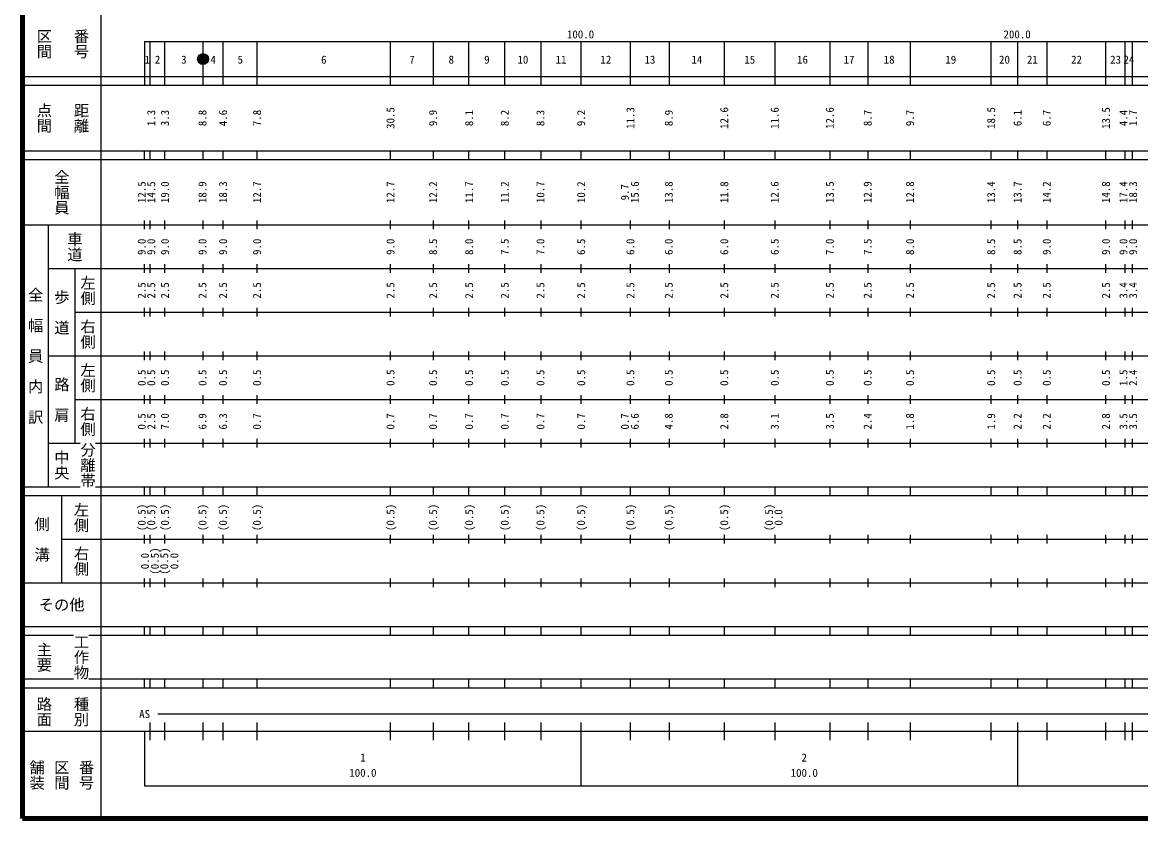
# Model space of a CAD drawing. Units: millimetres, scale not verified. Extents: x 40000 to 680000, y 20000 to 380000.
# Drawn here: x 40000 to 296139, y 20000 to 202409 of the extents above; entities that cross this region are included whole.
import ezdxf
from ezdxf.enums import TextEntityAlignment as Align

# ---------------------------------------------------------------- set-up
doc = ezdxf.new("R2010")
doc.units = ezdxf.units.MM
doc.header["$LTSCALE"] = 1000
doc.layers.add('M-TTL', color=2, linetype='Continuous', lineweight=140)
doc.layers.add('M-TTL-BAND', color=7, linetype='Continuous', lineweight=25)
doc.styles.add('@ＭＳ ゴシック', font='')
doc.styles.add('ＭＳ ゴシック', font='')
doc.styles.get('@ＭＳ ゴシック').set_extended_font_data('@MS Gothic')
doc.styles.get('ＭＳ ゴシック').set_extended_font_data('MS Gothic')

msp = doc.modelspace()

# ---------------------------------------------------------------- linework, layer by layer
at = {"layer": 'M-TTL'}
for p, q in [((40000, 380000), (40000, 20000)), ((40000, 20000), (680000, 20000))]:
    msp.add_line(p, q, dxfattribs=at)
at = {"layer": 'M-TTL-BAND'}
for p, q in [((58000, 370000), (58000, 20000)), ((68000, 198000), (579000, 198000)), ((68000, 198000), (68000, 188000)), ((69300, 188000), (69300, 198000)), ((72600, 188000), (72600, 198000)), ((81400, 188000), (81400, 198000)), ((86000, 188000), (86000, 198000)), ((93800, 188000), (93800, 198000)), ((124300, 188000), (124300, 198000)), ((134200, 188000), (134200, 198000)), ((142300, 188000), (142300, 198000)), ((150500, 188000), (150500, 198000)), ((158800, 188000), (158800, 198000)), ((168000, 188000), (168000, 198000)), ((179300, 188000), (179300, 198000)), ((188200, 188000), (188200, 198000)), ((200800, 188000), (200800, 198000)), ((212400, 188000), (212400, 198000)), ((225000, 188000), (225000, 198000)), ((233700, 188000), (233700, 198000)), ((243400, 188000), (243400, 198000)), ((261900, 188000), (261900, 198000)), ((268000, 188000), (268000, 198000)), ((274700, 188000), (274700, 198000)), ((288200, 188000), (288200, 198000)), ((292600, 188000), (292600, 198000)), ((294300, 188000), (294300, 198000)), ((40000, 190000), (579000, 190000)), ((40000, 188000), (579000, 188000)), ((40000, 173000), (579000, 173000)), ((68000, 171000), (68000, 173000)), ((69300, 171000), (69300, 173000)), ((72600, 171000), (72600, 173000)), ((81400, 171000), (81400, 173000)), ((86000, 171000), (86000, 173000)), ((93800, 171000), (93800, 173000)), ((124300, 171000), (124300, 173000)), ((134200, 171000), (134200, 173000)), ((142300, 171000), (142300, 173000)), ((150500, 171000), (150500, 173000)), ((158800, 171000), (158800, 173000)), ((168000, 171000), (168000, 173000)), ((179300, 171000), (179300, 173000)), ((188200, 171000), (188200, 173000)), ((200800, 171000), (200800, 173000)), ((212400, 171000), (212400, 173000)), ((225000, 171000), (225000, 173000)), ((233700, 171000), (233700, 173000)), ((243400, 171000), (243400, 173000)), ((261900, 171000), (261900, 173000)), ((268000, 171000), (268000, 173000)), ((274700, 171000), (274700, 173000)), ((288200, 171000), (288200, 173000)), ((292600, 171000), (292600, 173000)), ((294300, 171000), (294300, 173000)), ((40000, 171000), (579000, 171000)), ((68000, 155000), (68000, 157000)), ((69300, 155000), (69300, 157000)), ((72600, 155000), (72600, 157000)), ((81400, 155000), (81400, 157000)), ((86000, 155000), (86000, 157000)), ((93800, 155000), (93800, 157000)), ((124300, 155000), (124300, 157000)), ((134200, 155000), (134200, 157000)), ((142300, 155000), (142300, 157000)), ((150500, 155000), (150500, 157000)), ((158800, 155000), (158800, 157000)), ((168000, 155000), (168000, 157000)), ((179300, 155000), (179300, 157000)), ((188200, 155000), (188200, 157000)), ((200800, 155000), (200800, 157000)), ((212400, 155000), (212400, 157000)), ((225000, 155000), (225000, 157000)), ((233700, 155000), (233700, 157000)), ((243400, 155000), (243400, 157000)), ((261900, 155000), (261900, 157000)), ((268000, 155000), (268000, 157000)), ((274700, 155000), (274700, 157000)), ((288200, 155000), (288200, 157000)), ((292600, 155000), (292600, 157000)), ((294300, 155000), (294300, 157000)), ((40000, 156000), (579000, 156000)), ((46000, 96000), (46000, 156000)), ((46000, 146000), (579000, 146000)), ((52000, 146000), (52000, 106000)), ((68000, 145000), (68000, 147000)), ((69300, 145000), (69300, 147000)), ((72600, 145000), (72600, 147000)), ((81400, 145000), (81400, 147000)), ((86000, 145000), (86000, 147000)), ((93800, 145000), (93800, 147000)), ((124300, 145000), (124300, 147000)), ((134200, 145000), (134200, 147000)), ((142300, 145000), (142300, 147000)), ((150500, 145000), (150500, 147000)), ((158800, 145000), (158800, 147000)), ((168000, 145000), (168000, 147000)), ((179300, 145000), (179300, 147000)), ((188200, 145000), (188200, 147000)), ((200800, 145000), (200800, 147000)), ((212400, 145000), (212400, 147000)), ((225000, 145000), (225000, 147000)), ((233700, 145000), (233700, 147000)), ((243400, 145000), (243400, 147000)), ((261900, 145000), (261900, 147000)), ((268000, 145000), (268000, 147000)), ((274700, 145000), (274700, 147000)), ((288200, 145000), (288200, 147000)), ((292600, 145000), (292600, 147000)), ((294300, 145000), (294300, 147000)), ((52000, 136000), (579000, 136000)), ((68000, 135000), (68000, 137000)), ((69300, 135000), (69300, 137000)), ((72600, 135000), (72600, 137000)), ((81400, 135000), (81400, 137000)), ((86000, 135000), (86000, 137000)), ((93800, 135000), (93800, 137000)), ((124300, 135000), (124300, 137000)), ((134200, 135000), (134200, 137000)), ((142300, 135000), (142300, 137000)), ((150500, 135000), (150500, 137000)), ((158800, 135000), (158800, 137000)), ((168000, 135000), (168000, 137000)), ((179300, 135000), (179300, 137000)), ((188200, 135000), (188200, 137000)), ((200800, 135000), (200800, 137000)), ((212400, 135000), (212400, 137000)), ((225000, 135000), (225000, 137000)), ((233700, 135000), (233700, 137000)), ((243400, 135000), (243400, 137000)), ((261900, 135000), (261900, 137000)), ((268000, 135000), (268000, 137000)), ((274700, 135000), (274700, 137000)), ((288200, 135000), (288200, 137000)), ((292600, 135000), (292600, 137000)), ((294300, 135000), (294300, 137000)), ((46000, 126000), (579000, 126000)), ((68000, 125000), (68000, 127000)), ((69300, 125000), (69300, 127000)), ((72600, 125000), (72600, 127000)), ((81400, 125000), (81400, 127000)), ((86000, 125000), (86000, 127000)), ((93800, 125000), (93800, 127000)), ((124300, 125000), (124300, 127000)), ((134200, 125000), (134200, 127000)), ((142300, 125000), (142300, 127000)), ((150500, 125000), (150500, 127000)), ((158800, 125000), (158800, 127000)), ((168000, 125000), (168000, 127000)), ((179300, 125000), (179300, 127000)), ((188200, 125000), (188200, 127000)), ((200800, 125000), (200800, 127000)), ((212400, 125000), (212400, 127000)), ((225000, 125000), (225000, 127000)), ((233700, 125000), (233700, 127000)), ((243400, 125000), (243400, 127000)), ((261900, 125000), (261900, 127000)), ((268000, 125000), (268000, 127000)), ((274700, 125000), (274700, 127000)), ((288200, 125000), (288200, 127000)), ((292600, 125000), (292600, 127000)), ((294300, 125000), (294300, 127000)), ((52000, 116000), (579000, 116000)), ((68000, 115000), (68000, 117000)), ((69300, 115000), (69300, 117000)), ((72600, 115000), (72600, 117000)), ((81400, 115000), (81400, 117000)), ((86000, 115000), (86000, 117000)), ((93800, 115000), (93800, 117000)), ((124300, 115000), (124300, 117000)), ((134200, 115000), (134200, 117000)), ((142300, 115000), (142300, 117000)), ((150500, 115000), (150500, 117000)), ((158800, 115000), (158800, 117000)), ((168000, 115000), (168000, 117000)), ((179300, 115000), (179300, 117000)), ((188200, 115000), (188200, 117000)), ((200800, 115000), (200800, 117000)), ((212400, 115000), (212400, 117000)), ((225000, 115000), (225000, 117000)), ((233700, 115000), (233700, 117000)), ((243400, 115000), (243400, 117000)), ((261900, 115000), (261900, 117000)), ((268000, 115000), (268000, 117000)), ((274700, 115000), (274700, 117000)), ((288200, 115000), (288200, 117000)), ((292600, 115000), (292600, 117000)), ((294300, 115000), (294300, 117000)), ((46000, 106000), (53250, 106000)), ((56750, 106000), (579000, 106000)), ((68000, 105000), (68000, 107000)), ((69300, 105000), (69300, 107000)), ((72600, 105000), (72600, 107000)), ((81400, 105000), (81400, 107000)), ((86000, 105000), (86000, 107000)), ((93800, 105000), (93800, 107000)), ((124300, 105000), (124300, 107000)), ((134200, 105000), (134200, 107000)), ((142300, 105000), (142300, 107000)), ((150500, 105000), (150500, 107000)), ((158800, 105000), (158800, 107000)), ((168000, 105000), (168000, 107000)), ((179300, 105000), (179300, 107000)), ((188200, 105000), (188200, 107000)), ((200800, 105000), (200800, 107000)), ((212400, 105000), (212400, 107000)), ((225000, 105000), (225000, 107000)), ((233700, 105000), (233700, 107000)), ((243400, 105000), (243400, 107000)), ((261900, 105000), (261900, 107000)), ((268000, 105000), (268000, 107000)), ((274700, 105000), (274700, 107000)), ((288200, 105000), (288200, 107000)), ((292600, 105000), (292600, 107000)), ((294300, 105000), (294300, 107000)), ((40000, 96000), (53250, 96000)), ((56750, 96000), (579000, 96000)), ((68000, 94000), (68000, 96000)), ((69300, 94000), (69300, 96000)), ((72600, 94000), (72600, 96000)), ((81400, 94000), (81400, 96000)), ((86000, 94000), (86000, 96000)), ((93800, 94000), (93800, 96000)), ((124300, 94000), (124300, 96000)), ((134200, 94000), (134200, 96000)), ((142300, 94000), (142300, 96000)), ((150500, 94000), (150500, 96000)), ((158800, 94000), (158800, 96000)), ((168000, 94000), (168000, 96000)), ((179300, 94000), (179300, 96000)), ((188200, 94000), (188200, 96000)), ((200800, 94000), (200800, 96000)), ((212400, 94000), (212400, 96000)), ((225000, 94000), (225000, 96000)), ((233700, 94000), (233700, 96000)), ((243400, 94000), (243400, 96000)), ((261900, 94000), (261900, 96000)), ((268000, 94000), (268000, 96000)), ((274700, 94000), (274700, 96000)), ((288200, 94000), (288200, 96000)), ((292600, 94000), (292600, 96000)), ((294300, 94000), (294300, 96000)), ((40000, 94000), (579000, 94000)), ((49000, 94000), (49000, 74000)), ((68000, 83000), (68000, 85000)), ((69300, 83000), (69300, 85000)), ((72600, 83000), (72600, 85000)), ((81400, 83000), (81400, 85000)), ((86000, 83000), (86000, 85000)), ((93800, 83000), (93800, 85000)), ((124300, 83000), (124300, 85000)), ((134200, 83000), (134200, 85000)), ((142300, 83000), (142300, 85000)), ((150500, 83000), (150500, 85000)), ((158800, 83000), (158800, 85000)), ((168000, 83000), (168000, 85000)), ((179300, 83000), (179300, 85000)), ((188200, 83000), (188200, 85000)), ((200800, 83000), (200800, 85000)), ((212400, 83000), (212400, 85000)), ((225000, 83000), (225000, 85000)), ((233700, 83000), (233700, 85000)), ((243400, 83000), (243400, 85000)), ((261900, 83000), (261900, 85000)), ((268000, 83000), (268000, 85000)), ((274700, 83000), (274700, 85000)), ((288200, 83000), (288200, 85000)), ((292600, 83000), (292600, 85000)), ((294300, 83000), (294300, 85000)), ((49000, 84000), (579000, 84000)), ((68000, 73000), (68000, 75000)), ((69300, 73000), (69300, 75000)), ((72600, 73000), (72600, 75000)), ((81400, 73000), (81400, 75000)), ((86000, 73000), (86000, 75000)), ((93800, 73000), (93800, 75000)), ((124300, 73000), (124300, 75000)), ((134200, 73000), (134200, 75000)), ((142300, 73000), (142300, 75000)), ((150500, 73000), (150500, 75000)), ((158800, 73000), (158800, 75000)), ((168000, 73000), (168000, 75000)), ((179300, 73000), (179300, 75000)), ((188200, 73000), (188200, 75000)), ((200800, 73000), (200800, 75000)), ((212400, 73000), (212400, 75000)), ((225000, 73000), (225000, 75000)), ((233700, 73000), (233700, 75000)), ((243400, 73000), (243400, 75000)), ((261900, 73000), (261900, 75000)), ((268000, 73000), (268000, 75000)), ((274700, 73000), (274700, 75000)), ((288200, 73000), (288200, 75000)), ((292600, 73000), (292600, 75000)), ((294300, 73000), (294300, 75000)), ((40000, 74000), (579000, 74000)), ((40000, 64000), (579000, 64000)), ((40000, 62000), (51750, 62000)), ((55250, 62000), (579000, 62000)), ((68000, 62000), (68000, 64000)), ((69300, 62000), (69300, 64000)), ((72600, 62000), (72600, 64000)), ((81400, 62000), (81400, 64000)), ((86000, 62000), (86000, 64000)), ((93800, 62000), (93800, 64000)), ((124300, 62000), (124300, 64000)), ((134200, 62000), (134200, 64000)), ((142300, 62000), (142300, 64000)), ((150500, 62000), (150500, 64000)), ((158800, 62000), (158800, 64000)), ((168000, 62000), (168000, 64000)), ((179300, 62000), (179300, 64000)), ((188200, 62000), (188200, 64000)), ((200800, 62000), (200800, 64000)), ((212400, 62000), (212400, 64000)), ((225000, 62000), (225000, 64000)), ((233700, 62000), (233700, 64000)), ((243400, 62000), (243400, 64000)), ((261900, 62000), (261900, 64000)), ((268000, 62000), (268000, 64000)), ((274700, 62000), (274700, 64000)), ((288200, 62000), (288200, 64000)), ((292600, 62000), (292600, 64000)), ((294300, 62000), (294300, 64000)), ((40000, 52000), (51750, 52000)), ((55250, 52000), (579000, 52000)), ((68000, 50000), (68000, 52000)), ((69300, 50000), (69300, 52000)), ((72600, 50000), (72600, 52000)), ((81400, 50000), (81400, 52000)), ((86000, 50000), (86000, 52000)), ((93800, 50000), (93800, 52000)), ((124300, 50000), (124300, 52000)), ((134200, 50000), (134200, 52000)), ((142300, 50000), (142300, 52000)), ((150500, 50000), (150500, 52000)), ((158800, 50000), (158800, 52000)), ((168000, 50000), (168000, 52000)), ((179300, 50000), (179300, 52000)), ((188200, 50000), (188200, 52000)), ((200800, 50000), (200800, 52000)), ((212400, 50000), (212400, 52000)), ((225000, 50000), (225000, 52000)), ((233700, 50000), (233700, 52000)), ((243400, 50000), (243400, 52000)), ((261900, 50000), (261900, 52000)), ((268000, 50000), (268000, 52000)), ((274700, 50000), (274700, 52000)), ((288200, 50000), (288200, 52000)), ((292600, 50000), (292600, 52000)), ((294300, 50000), (294300, 52000)), ((40000, 50000), (579000, 50000)), ((71000, 44000), (566190, 44000)), ((69300, 38000), (69300, 42000)), ((72600, 38000), (72600, 42000)), ((81400, 38000), (81400, 42000)), ((86000, 38000), (86000, 42000)), ((93800, 38000), (93800, 42000)), ((124300, 38000), (124300, 42000)), ((134200, 38000), (134200, 42000)), ((142300, 38000), (142300, 42000)), ((150500, 38000), (150500, 42000)), ((158800, 38000), (158800, 42000)), ((168000, 27500), (168000, 42000)), ((179300, 38000), (179300, 42000)), ((188200, 38000), (188200, 42000)), ((200800, 38000), (200800, 42000)), ((212400, 38000), (212400, 42000)), ((225000, 38000), (225000, 42000)), ((233700, 38000), (233700, 42000)), ((243400, 38000), (243400, 42000)), ((261900, 38000), (261900, 42000)), ((268000, 27500), (268000, 42000)), ((274700, 38000), (274700, 42000)), ((288200, 38000), (288200, 42000)), ((292600, 38000), (292600, 42000)), ((294300, 38000), (294300, 42000)), ((40000, 40000), (579000, 40000)), ((68000, 40000), (68000, 27500)), ((68000, 27500), (579000, 27500))]:
    msp.add_line(p, q, dxfattribs=at)
for centre, radius in [((81400, 194000), 1250), ((81400, 194000), 1094), ((81400, 194000), 938), ((81400, 194000), 781), ((81400, 194000), 625), ((81400, 194000), 469), ((81400, 193994), 312), ((81400, 194000), 156)]:
    msp.add_circle(centre, radius, dxfattribs=at)

# ---------------------------------------------------------------- texts
at = {"layer": 'M-TTL-BAND', "style": '@ＭＳ ゴシック'}
for s, p in [('区間', (45000, 197500)), ('番号', (53500, 197500)), ('点間', (45000, 180500)), ('距離', (53500, 180500)), ('全幅員', (49000, 163500)), ('車道', (52000, 151000)), ('左側', (55000, 141000)), ('全\u3000幅\u3000員\u3000内\u3000訳', (43000, 126000)), ('歩\u3000道', (49000, 136000)), ('右側', (55000, 131000)), ('左側', (55000, 121000)), ('路\u3000肩', (49000, 116000)), ('右側', (55000, 111000)), ('分離帯', (55000, 101000)), ('中央', (49000, 101000)), ('左側', (53500, 89000)), ('側\u3000溝', (44500, 84000)), ('右側', (53500, 79000)), ('工作物', (53500, 57000)), ('主要', (45000, 57000)), ('路面', (45000, 44500)), ('種別', (53500, 44500)), ('舗装', (43333, 30000)), ('番号', (54667, 30000)), ('区間', (49000, 30000))]:
    msp.add_text(s, height=2566, rotation=270, dxfattribs=at).set_placement(p, align=Align.MIDDLE_CENTER)
at = {"layer": 'M-TTL-BAND', "style": 'ＭＳ ゴシック'}
for s, p in [('100.0', (167844, 198195)), ('200.0', (267844, 198195)), ('1', (68650, 192405)), ('2', (70950, 192405)), ('3', (77000, 192405)), ('4', (83700, 192405)), ('5', (89900, 192405)), ('6', (109050, 192405)), ('7', (129250, 192405)), ('8', (138250, 192405)), ('9', (146400, 192405)), ('10', (154650, 192405)), ('11', (163400, 192405)), ('12', (173650, 192405)), ('13', (183750, 192405)), ('14', (194500, 192405)), ('15', (206600, 192405)), ('16', (218700, 192405)), ('17', (229350, 192405)), ('18', (238550, 192405)), ('19', (252650, 192405)), ('20', (264950, 192405)), ('21', (271350, 192405)), ('22', (281450, 192405)), ('23', (290400, 192405)), ('24', (293450, 192405)), ('AS', (68000, 42500)), ('1', (118000, 32523)), ('2', (219094, 32523)), ('100.0', (118000, 29033)), ('100.0', (219094, 29033))]:
    msp.add_text(s, height=1833, dxfattribs=at).set_placement(p, align=Align.BOTTOM_CENTER)
for s, p in [('1.3', (70976, 180500)), ('3.3', (74121, 180500)), ('8.8', (82710, 180500)), ('4.6', (87421, 180500)), ('7.8', (95206, 180500)), ('30.5', (125773, 180500)), ('9.9', (135534, 180500)), ('8.1', (143790, 180500)), ('8.2', (151944, 180500)), ('8.3', (160120, 180500)), ('9.2', (169451, 180500)), ('11.3', (180726, 180500)), ('8.9', (189512, 180500)), ('12.6', (202219, 180500)), ('11.6', (213780, 180500)), ('12.6', (226408, 180500)), ('8.7', (235074, 180500)), ('9.7', (244775, 180500)), ('18.5', (263361, 180500)), ('6.1', (269407, 180500)), ('6.7', (276077, 180500)), ('13.5', (289658, 180500)), ('4.4', (293651, 180500)), ('1.7', (295865, 180500)), ('12.5', (68791, 163500)), ('14.5', (70976, 163500)), ('19.0', (74121, 163500)), ('18.9', (82710, 163500)), ('18.3', (87421, 163500)), ('12.7', (95206, 163500)), ('12.7', (125773, 163500)), ('12.2', (135534, 163500)), ('11.7', (143790, 163500)), ('11.2', (151944, 163500)), ('10.7', (160120, 163500)), ('10.2', (169451, 163500)), ('9.7', (179457, 163500)), ('15.6', (181746, 163500)), ('13.8', (189512, 163500)), ('11.8', (202219, 163500)), ('12.6', (213780, 163500)), ('13.5', (226408, 163500)), ('12.9', (235074, 163500)), ('12.8', (244775, 163500)), ('13.4', (263361, 163500)), ('13.7', (269407, 163500)), ('14.2', (276077, 163500)), ('14.8', (289658, 163500)), ('17.4', (293651, 163500)), ('18.3', (295865, 163500)), ('9.0', (68791, 151000)), ('9.0', (70976, 151000)), ('9.0', (74121, 151000)), ('9.0', (82710, 151000)), ('9.0', (87421, 151000)), ('9.0', (95206, 151000)), ('9.0', (125773, 151000)), ('8.5', (135534, 151000)), ('8.0', (143790, 151000)), ('7.5', (151944, 151000)), ('7.0', (160120, 151000)), ('6.5', (169451, 151000)), ('6.0', (180726, 151000)), ('6.0', (189512, 151000)), ('6.0', (202219, 151000)), ('6.5', (213780, 151000)), ('7.0', (226408, 151000)), ('7.5', (235074, 151000)), ('8.0', (244775, 151000)), ('8.5', (263361, 151000)), ('8.5', (269407, 151000)), ('9.0', (276077, 151000)), ('9.0', (289658, 151000)), ('9.0', (293651, 151000)), ('9.0', (295865, 151000)), ('2.5', (68791, 141000)), ('2.5', (70976, 141000)), ('2.5', (74121, 141000)), ('2.5', (82710, 141000)), ('2.5', (87421, 141000)), ('2.5', (95206, 141000)), ('2.5', (125773, 141000)), ('2.5', (135534, 141000)), ('2.5', (143790, 141000)), ('2.5', (151944, 141000)), ('2.5', (160120, 141000)), ('2.5', (169451, 141000)), ('2.5', (180726, 141000)), ('2.5', (189512, 141000)), ('2.5', (202219, 141000)), ('2.5', (213780, 141000)), ('2.5', (226408, 141000)), ('2.5', (235074, 141000)), ('2.5', (244775, 141000)), ('2.5', (263361, 141000)), ('2.5', (269407, 141000)), ('2.5', (276077, 141000)), ('2.5', (289658, 141000)), ('3.4', (293651, 141000)), ('3.4', (295865, 141000)), ('0.5', (68791, 121000)), ('0.5', (70976, 121000)), ('0.5', (74121, 121000)), ('0.5', (82710, 121000)), ('0.5', (87421, 121000)), ('0.5', (95206, 121000)), ('0.5', (125773, 121000)), ('0.5', (135534, 121000)), ('0.5', (143790, 121000)), ('0.5', (151944, 121000)), ('0.5', (160120, 121000)), ('0.5', (169451, 121000)), ('0.5', (180726, 121000)), ('0.5', (189512, 121000)), ('0.5', (202219, 121000)), ('0.5', (213780, 121000)), ('0.5', (226408, 121000)), ('0.5', (235074, 121000)), ('0.5', (244775, 121000)), ('0.5', (263361, 121000)), ('0.5', (269407, 121000)), ('0.5', (276077, 121000)), ('0.5', (289658, 121000)), ('1.5', (293651, 121000)), ('2.4', (295865, 121000)), ('0.5', (68791, 111000)), ('2.5', (70976, 111000)), ('7.0', (74121, 111000)), ('6.9', (82710, 111000)), ('6.3', (87421, 111000)), ('0.7', (95206, 111000)), ('0.7', (125773, 111000)), ('0.7', (135534, 111000)), ('0.7', (143790, 111000)), ('0.7', (151944, 111000)), ('0.7', (160120, 111000)), ('0.7', (169451, 111000)), ('0.7', (179457, 111000)), ('6.6', (181746, 111000)), ('4.8', (189512, 111000)), ('2.8', (202219, 111000)), ('3.1', (213780, 111000)), ('3.5', (226408, 111000)), ('2.4', (235074, 111000)), ('1.8', (244775, 111000)), ('1.9', (263361, 111000)), ('2.2', (269407, 111000)), ('2.2', (276077, 111000)), ('2.8', (289658, 111000)), ('3.5', (293651, 111000)), ('3.5', (295865, 111000)), ('(0.5)', (68791, 89000)), ('(0.5)', (70976, 89000)), ('(0.5)', (74121, 89000)), ('(0.5)', (82710, 89000)), ('(0.5)', (87421, 89000)), ('(0.5)', (95206, 89000)), ('(0.5)', (125773, 89000)), ('(0.5)', (135534, 89000)), ('(0.5)', (143790, 89000)), ('(0.5)', (151944, 89000)), ('(0.5)', (160120, 89000)), ('(0.5)', (169451, 89000)), ('(0.5)', (180726, 89000)), ('(0.5)', (189512, 89000)), ('(0.5)', (202219, 89000)), ('(0.5)', (212481, 89000)), ('0.0', (214637, 89000)), ('0.0', (69536, 79000)), ('(0.5)', (71795, 79000)), ('(0.5)', (73951, 79000)), ('0.0', (76264, 79000))]:
    msp.add_text(s, height=1833, rotation=90, dxfattribs=at).set_placement(p, align=Align.BOTTOM_CENTER)
msp.add_text('その他', height=2566, dxfattribs=at).set_placement((49000, 69000), align=Align.MIDDLE_CENTER)

doc.saveas('drawing.dxf')
